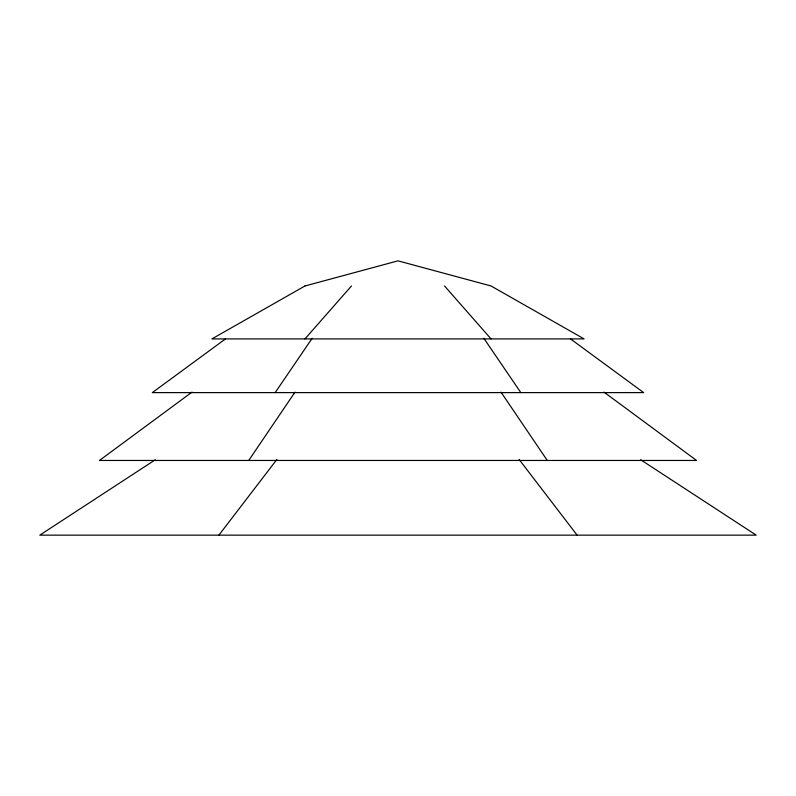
<?xml version="1.0" encoding="UTF-8"?>
<svg xmlns="http://www.w3.org/2000/svg" width="796" height="796" viewBox="0 0 796 796"><rect width="100%" height="100%" fill="white"/><g stroke="black" fill="none" stroke-linecap="round" stroke-linejoin="round"><path stroke-width="1.19" d="M248.73 460.456L295.027 392.09M275.167 392.617L312.151 338.3M218.9 535.151L276.909 459.421M304.958 338.907L351.474 285.973M192.035 392.1L99.45 460.456L696.55 460.456L603.965 392.1M225.487 338.907L152.334 392.617L643.665 392.617L570.513 338.907M155.29 459.77L39.8 535.151L756.2 535.151L640.71 459.77M444.526 285.973L491.042 338.907M519.091 459.421L577.1 535.151M483.849 338.3L520.833 392.617M500.973 392.09L547.27 460.456M304.958 285.973L211.915 338.907L584.085 338.907L491.042 285.973L398 260.849L304.958 285.973"/></g></svg>
